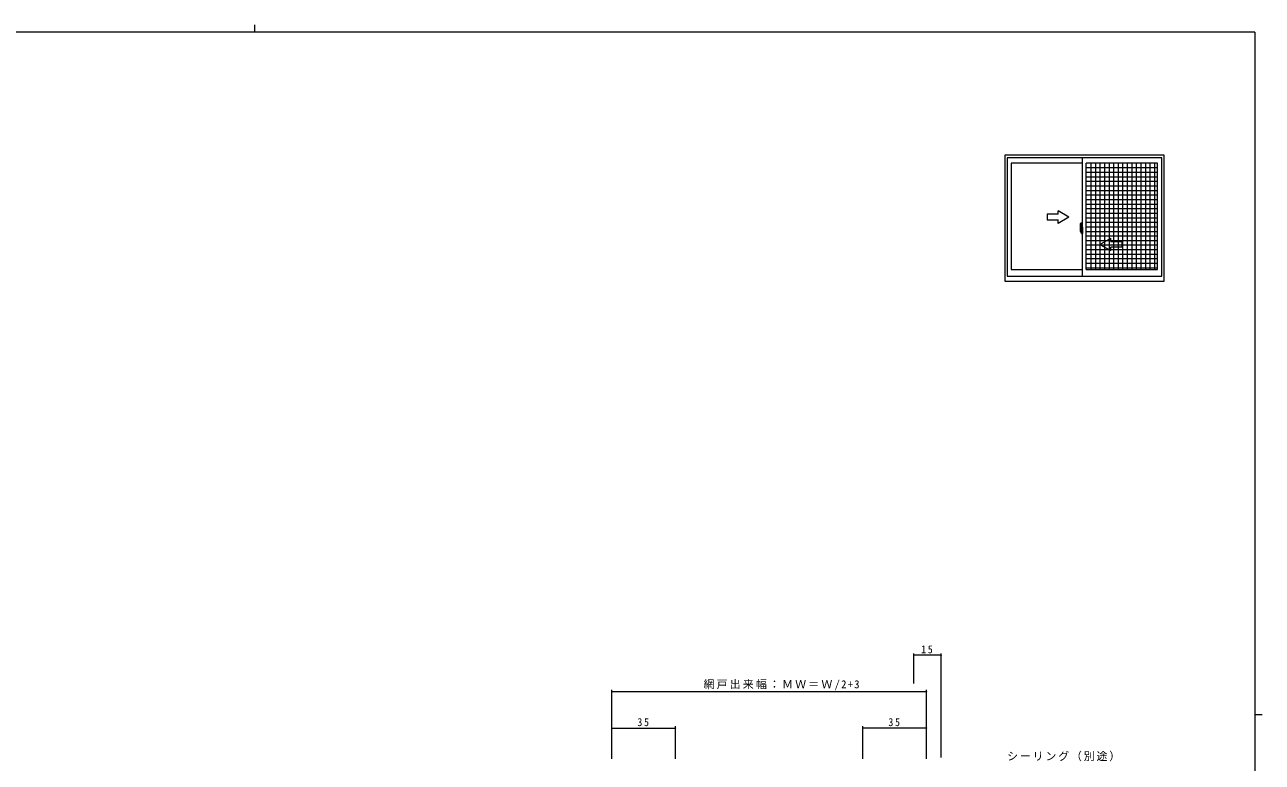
# Model space of a CAD drawing. Units: millimetres, scale not verified. Extents: x -594 to 539, y -420 to 386.
# Drawn here: x -166 to 514, y -19 to 386 of the extents above; entities that cross this region are included whole.
import ezdxf

# ---------------------------------------------------------------- set-up
doc = ezdxf.new("R2010")
doc.units = ezdxf.units.MM
doc.header["$LTSCALE"] = 2
doc.linetypes.add('CHAIN2', pattern=[12, 9, -1, 1, -1])
for name, color, linetype, lineweight in [('0-1_YKK_ZWAK', 7, 'Continuous', 9), ('0-7_YKK_D', 6, 'Continuous', 9), ('0-8_YKK_A1', 4, 'Continuous', 9)]:
    doc.layers.add(name, color=color, linetype=linetype, lineweight=lineweight)
doc.styles.add('ＭＳ ゴシック', font='')
doc.styles.get('ＭＳ ゴシック').set_extended_font_data('MS Gothic')

msp = doc.modelspace()

# ---------------------------------------------------------------- linework, layer by layer
at = {"layer": '0-1_YKK_ZWAK'}
for p, q in [((510, 382), (-590, 382)), ((-39.98, 386), (-39.98, 382)), ((510, 382), (510, -368)), ((510, 7), (514, 7))]:
    msp.add_line(p, q, dxfattribs=at)
at = {"layer": '0-7_YKK_D'}
for p, q in [((322.49, 23.979), (322.49, 40.498)), ((337.49, 39.498), (322.49, 39.498)), ((337.49, -16.72), (337.49, 40.498)), ((156.49, -17.502), (156.49, 20.498)), ((329.488, -17.502), (329.488, 20.498)), ((329.488, 19.498), (156.49, 19.498)), ((156.49, -17.502), (156.49, 0.498)), ((191.49, -17.502), (191.49, 0.498)), ((294.488, -17.502), (294.488, 0.498)), ((329.488, -17.502), (329.488, 0.498)), ((156.49, -0.502), (191.49, -0.502)), ((329.488, -0.502), (294.488, -0.502))]:
    msp.add_line(p, q, dxfattribs=at)
for centre, start, end in [((322.49, 39.498), 0, 180), ((322.49, 39.498), 180, 0), ((337.49, 39.498), 0, 180), ((337.49, 39.498), 180, 0), ((156.49, 19.498), 0, 180), ((156.49, 19.498), 180, 0), ((329.488, 19.498), 0, 180), ((329.488, 19.498), 180, 0), ((156.49, -0.502), 0, 180), ((156.49, -0.502), 180, 0), ((191.49, -0.502), 0, 180), ((191.49, -0.502), 180, 0), ((294.488, -0.502), 0, 180), ((294.488, -0.502), 180, 0), ((329.488, -0.502), 0, 180), ((329.488, -0.502), 180, 0)]:
    msp.add_arc(centre, 0.106, start, end, dxfattribs=at)
at = {"layer": '0-8_YKK_A1'}
for p, q in [((372.5, 314.327), (372.5, 245.077)), ((460, 314.327), (372.5, 314.327)), ((460, 245.077), (460, 314.327)), ((373.75, 312.827), (373.75, 247.827)), ((458.75, 312.827), (373.75, 312.827)), ((376, 309.977), (376, 251.527)), ((415.25, 309.977), (376, 309.977)), ((415.25, 247.827), (415.25, 312.827)), ((456.5, 309.977), (417.25, 309.977)), ((417.25, 251.527), (417.25, 309.977)), ((417.25, 307.477), (456.5, 307.477)), ((419.75, 309.977), (419.75, 251.527)), ((422.25, 309.977), (422.25, 251.527)), ((424.75, 309.977), (424.75, 251.527)), ((427.25, 309.977), (427.25, 251.527)), ((429.75, 309.977), (429.75, 251.527)), ((432.25, 309.977), (432.25, 251.527)), ((434.75, 309.977), (434.75, 251.527)), ((437.25, 309.977), (437.25, 251.527)), ((439.75, 309.977), (439.75, 251.527)), ((442.25, 309.977), (442.25, 251.527)), ((444.75, 309.977), (444.75, 251.527)), ((447.25, 309.977), (447.25, 251.527)), ((449.75, 309.977), (449.75, 251.527)), ((452.25, 309.977), (452.25, 251.527)), ((454.75, 309.977), (454.75, 251.527)), ((456.5, 251.527), (456.5, 309.977)), ((458.75, 247.827), (458.75, 312.827)), ((417.25, 304.977), (456.5, 304.977)), ((417.25, 302.477), (456.5, 302.477)), ((417.25, 299.977), (456.5, 299.977)), ((417.25, 297.477), (456.5, 297.477)), ((417.25, 294.977), (456.5, 294.977)), ((417.25, 292.477), (456.5, 292.477)), ((417.25, 289.977), (456.5, 289.977)), ((417.25, 287.477), (456.5, 287.477)), ((395.75, 281.827), (395.75, 278.827)), ((401.75, 281.827), (395.75, 281.827)), ((401.75, 281.827), (401.75, 283.792)), ((407.75, 280.327), (401.75, 283.792)), ((407.75, 280.327), (401.75, 276.863)), ((417.25, 284.977), (456.5, 284.977)), ((417.25, 282.477), (456.5, 282.477)), ((417.25, 279.977), (456.5, 279.977)), ((395.75, 278.827), (401.75, 278.827)), ((401.75, 276.863), (401.75, 278.827)), ((413.85, 274.732), (413.85, 272.515)), ((413.898, 272.465), (414.105, 272.458)), ((414.05, 272.81), (414.05, 273.869)), ((414.438, 273.869), (414.05, 273.869)), ((414.051, 272.77), (414.05, 272.807)), ((414.075, 272.817), (414.075, 273.797)), ((414.075, 273.797), (414.438, 273.797)), ((414.091, 276.986), (414.524, 277.001)), ((414.32, 272.63), (414.105, 272.63)), ((414.105, 272.63), (414.105, 272.458)), ((414.14, 272.561), (414.105, 272.561)), ((414.14, 272.602), (414.375, 272.602)), ((414.14, 272.513), (414.14, 272.602)), ((414.14, 272.367), (414.14, 272.383)), ((414.14, 272.367), (414.429, 272.367)), ((414.36, 272.637), (414.32, 272.637)), ((414.32, 272.637), (414.32, 272.602)), ((414.535, 273.42), (414.36, 273.42)), ((414.36, 273.42), (414.36, 272.602)), ((414.375, 273.089), (414.36, 273.089)), ((414.377, 273.178), (414.375, 273.173)), ((414.375, 272.975), (414.375, 273.173)), ((414.377, 272.98), (414.375, 272.975)), ((414.375, 272.901), (414.375, 272.975)), ((414.375, 272.975), (414.375, 272.975)), ((414.375, 272.855), (414.375, 272.901)), ((414.375, 272.901), (414.475, 272.901)), ((414.375, 272.607), (414.375, 272.661)), ((414.375, 272.661), (414.475, 272.661)), ((414.375, 272.602), (414.375, 272.607)), ((414.375, 272.607), (414.475, 272.607)), ((414.375, 272.602), (414.475, 272.602)), ((414.375, 272.382), (414.375, 272.383)), ((414.399, 272.372), (414.375, 272.382)), ((414.383, 273.183), (414.377, 273.178)), ((414.383, 272.984), (414.377, 272.98)), ((414.392, 273.187), (414.383, 273.183)), ((414.392, 272.989), (414.383, 272.984)), ((414.404, 273.191), (414.392, 273.187)), ((414.404, 272.993), (414.392, 272.989)), ((414.41, 272.369), (414.399, 272.372)), ((414.42, 273.194), (414.404, 273.191)), ((414.42, 272.996), (414.404, 272.993)), ((414.421, 272.367), (414.41, 272.369)), ((414.437, 273.196), (414.42, 273.194)), ((414.437, 272.998), (414.42, 272.996)), ((414.438, 272.368), (414.421, 272.367)), ((414.456, 273.198), (414.437, 273.196)), ((414.456, 273), (414.437, 272.998)), ((414.454, 272.372), (414.438, 272.368)), ((414.464, 272.38), (414.454, 272.372)), ((414.475, 273.198), (414.456, 273.198)), ((414.475, 273), (414.456, 273)), ((414.475, 272.561), (414.463, 272.561)), ((414.469, 272.385), (414.464, 272.38)), ((414.472, 272.392), (414.469, 272.385)), ((414.472, 272.392), (414.474, 272.4)), ((414.474, 272.4), (414.475, 272.408)), ((414.475, 273.76), (414.475, 273.42)), ((414.475, 273.592), (414.475, 273.642)), ((414.475, 273.42), (414.475, 273.198)), ((414.475, 273.42), (414.475, 273.198)), ((414.55, 273.302), (414.475, 273.302)), ((414.475, 273.198), (414.645, 273.198)), ((414.475, 273), (414.645, 273)), ((414.475, 272.901), (414.475, 272.975)), ((414.645, 272.975), (414.475, 272.975)), ((414.475, 272.975), (414.475, 272.177)), ((414.475, 272.855), (414.475, 272.901)), ((414.475, 272.661), (414.475, 272.855)), ((414.475, 272.831), (414.475, 272.561)), ((414.475, 272.607), (414.475, 272.661)), ((414.475, 272.602), (414.475, 272.607)), ((414.475, 272.459), (414.475, 272.408)), ((414.55, 273.717), (414.535, 273.717)), ((414.535, 273.717), (414.535, 273.42)), ((414.55, 276.977), (414.55, 273.717)), ((414.55, 273.757), (414.55, 273.198)), ((414.55, 273.198), (414.55, 273.551)), ((414.55, 273.26), (414.55, 273.495)), ((414.55, 272.975), (414.55, 272.177)), ((414.55, 272.454), (414.55, 272.975)), ((414.575, 273.576), (414.675, 273.577)), ((414.675, 272.427), (414.575, 272.429)), ((414.645, 273.198), (414.645, 273)), ((414.645, 273), (414.645, 272.975)), ((414.675, 274.682), (414.675, 273.777)), ((414.8, 273.777), (414.675, 273.777)), ((414.675, 273.41), (414.675, 273.723)), ((414.679, 273.383), (414.675, 273.41)), ((414.675, 272.595), (414.676, 272.603)), ((414.675, 272.282), (414.675, 272.595)), ((414.8, 272.227), (414.675, 272.227)), ((414.675, 271.322), (414.675, 272.227)), ((414.676, 272.603), (414.683, 272.632)), ((414.692, 273.356), (414.679, 273.383)), ((414.683, 272.632), (414.69, 272.645)), ((414.69, 272.645), (414.699, 272.657)), ((414.704, 273.344), (414.692, 273.356)), ((414.825, 273.752), (414.699, 273.748)), ((414.699, 272.657), (414.707, 272.663)), ((414.825, 272.252), (414.699, 272.257)), ((414.7, 273.752), (414.7, 273.777)), ((414.825, 273.752), (414.7, 273.752)), ((414.825, 272.252), (414.7, 272.252)), ((414.7, 272.252), (414.7, 272.227)), ((414.714, 273.338), (414.704, 273.344)), ((414.707, 272.663), (414.718, 272.667)), ((414.723, 273.337), (414.714, 273.338)), ((414.718, 272.667), (414.723, 272.668)), ((414.723, 273.337), (414.723, 272.668)), ((414.723, 273.337), (414.723, 273.337)), ((414.8, 274.732), (414.725, 274.732)), ((414.737, 273.344), (414.735, 273.34)), ((414.735, 273.34), (414.735, 273.336)), ((414.735, 273.336), (414.735, 272.319)), ((414.735, 272.319), (414.735, 272.315)), ((414.735, 272.315), (414.737, 272.31)), ((415.22, 273.376), (414.76, 273.36)), ((414.76, 272.295), (415.22, 272.279)), ((414.8, 274.732), (414.8, 273.777)), ((414.8, 274.707), (414.825, 274.707)), ((414.8, 272.402), (414.8, 272.345)), ((414.8, 271.272), (414.8, 272.227)), ((414.825, 274.738), (415.25, 274.752)), ((414.825, 274.738), (414.825, 273.752)), ((414.825, 274.707), (414.825, 273.752)), ((415.175, 272.427), (414.825, 272.427)), ((414.825, 272.32), (415.175, 272.32)), ((414.825, 271.297), (414.825, 272.252)), ((414.825, 272.252), (414.825, 271.267)), ((414.905, 273.492), (414.905, 273.422)), ((415.09, 273.517), (414.93, 273.517)), ((414.93, 273.397), (415.09, 273.397)), ((415.115, 273.492), (415.115, 273.422)), ((415.2, 272.402), (415.2, 272.345)), ((415.222, 273.376), (415.22, 273.376)), ((415.22, 272.279), (415.222, 272.279)), ((415.225, 273.376), (415.222, 273.376)), ((415.222, 272.279), (415.225, 272.279)), ((415.227, 273.375), (415.225, 273.376)), ((415.225, 272.279), (415.227, 272.28)), ((415.229, 273.373), (415.227, 273.375)), ((415.227, 272.28), (415.229, 272.281)), ((415.231, 273.372), (415.229, 273.373)), ((415.229, 272.281), (415.231, 272.283)), ((415.233, 273.369), (415.231, 273.372)), ((415.231, 272.283), (415.233, 272.285)), ((415.234, 273.367), (415.233, 273.369)), ((415.233, 272.285), (415.234, 272.288)), ((415.235, 273.364), (415.234, 273.367)), ((415.234, 272.288), (415.235, 272.29)), ((415.235, 273.362), (415.235, 273.364)), ((415.235, 273.362), (415.235, 273.356)), ((415.235, 273.362), (415.235, 272.293)), ((415.25, 273.14), (415.235, 273.14)), ((415.25, 272.815), (415.235, 272.815)), ((415.235, 272.29), (415.235, 272.293)), ((415.25, 274.752), (415.25, 271.252)), ((417.25, 277.477), (456.5, 277.477)), ((417.25, 274.977), (456.5, 274.977)), ((417.25, 272.477), (456.5, 272.477)), ((414.228, 272.095), (414.218, 272.111)), ((414.25, 272.064), (414.228, 272.095)), ((414.25, 272.114), (414.25, 272.064)), ((414.438, 272.064), (414.25, 272.064)), ((414.275, 272.139), (414.438, 272.139)), ((414.8, 271.272), (414.725, 271.272)), ((414.8, 271.297), (414.825, 271.297)), ((414.825, 271.267), (415.25, 271.252)), ((417.25, 269.977), (456.5, 269.977)), ((417.25, 267.477), (456.5, 267.477)), ((424.75, 265.327), (430.75, 268.792)), ((430.75, 266.827), (430.75, 268.792)), ((430.75, 266.827), (436.75, 266.827)), ((436.75, 266.827), (436.75, 263.827)), ((417.25, 264.977), (456.5, 264.977)), ((417.25, 262.477), (456.5, 262.477)), ((417.25, 259.977), (456.5, 259.977)), ((424.75, 265.327), (430.75, 261.863)), ((430.75, 261.863), (430.75, 263.827)), ((436.75, 263.827), (430.75, 263.827)), ((417.25, 257.477), (456.5, 257.477)), ((417.25, 254.977), (456.5, 254.977)), ((417.25, 252.477), (456.5, 252.477)), ((372.5, 245.077), (460, 245.077)), ((373.75, 247.827), (458.75, 247.827)), ((376, 251.527), (415.25, 251.527)), ((417.25, 251.527), (456.5, 251.527))]:
    msp.add_line(p, q, dxfattribs=at)
at = {"layer": '0-8_YKK_A1', "linetype": 'CHAIN2'}
for p, q in [((414.697, 272.827), (413.661, 272.827)), ((413.678, 272.827), (415.004, 272.827)), ((414.391, 272.827), (415.415, 272.827))]:
    msp.add_line(p, q, dxfattribs=at)
at = {"layer": '0-8_YKK_A1'}
for points in [[(414.051, 272.76), (414.05, 272.807), (414.05, 272.81)], [(414.14, 272.383), (414.14, 272.513), (414.375, 272.513)], [(414.375, 272.975), (414.475, 272.975), (414.475, 272.975)], [(414.375, 272.661), (414.375, 272.855), (414.475, 272.855)], [(414.475, 272.602), (414.475, 272.472), (414.475, 272.459)]]:
    msp.add_lwpolyline(points, dxfattribs=at)
for centre, radius, start, end in [((427.1, 274.691), 13.25, 170.20653, 179.82143), ((413.9, 272.515), 0.05, 180, 268), ((414.092, 276.936), 0.05, 91.99998, 170.20653), ((414.075, 273.822), 0.025, 180, 270), ((415.527, 272.808), 1.476, 179.91893, 190.81317), ((415.358, 272.749), 1.307, 179.53619, 192.85144), ((415.547, 272.777), 1.472, 178.42075, 189.33089), ((414.999, 272.671), 0.933, 188.62914, 193.15749), ((415.358, 272.749), 1.307, 192.85144, 209.23122), ((414.999, 272.671), 0.933, 193.15749, 216.6329), ((414.961, 272.691), 0.88, 189.98209, 192.05296), ((414.961, 272.691), 0.88, 192.05296, 218.82617), ((414.38, 272.608), 0.095, 266.91231, 356.74059), ((414.438, 273.757), 0.113, 0, 90), ((414.438, 273.76), 0.0375, 0, 90), ((414.438, 272.177), 0.113, 270, 0), ((414.438, 272.177), 0.0375, 270, 0), ((414.525, 276.977), 0.025, 0, 91.99998), ((414.575, 273.551), 0.025, 91, 180), ((414.575, 272.454), 0.025, 180, 269.00002), ((414.725, 274.682), 0.05, 90, 180), ((414.7, 273.723), 0.025, 91.99998, 180), ((414.7, 272.282), 0.025, 180, 268), ((414.76, 273.335), 0.0254, 88.99205, 157.90245), ((414.76, 272.32), 0.0256, 202.43822, 270.66725), ((414.825, 272.402), 0.025, 90, 180), ((414.825, 272.345), 0.025, 180, 270), ((414.93, 273.492), 0.025, 90, 180), ((414.93, 273.422), 0.025, 180, 270), ((415.09, 273.492), 0.025, 0, 90), ((415.09, 273.422), 0.025, 270, 0), ((415.175, 272.402), 0.025, 0, 90), ((415.175, 272.345), 0.025, 270, 0), ((414.275, 272.114), 0.025, 90, 180), ((414.725, 271.322), 0.05, 180, 270)]:
    msp.add_arc(centre, radius, start, end, dxfattribs=at)

# ---------------------------------------------------------------- texts
at = {"layer": '0-7_YKK_D', "color": 7, "char_height": 4.399, "attachment_point": 7, "style": 'ＭＳ ゴシック'}
for s, insert in [('\\T1.36;\\W0.9;15', (326.47, 40.498)), ('\\T1.2;網戸出来幅：ＭＷ＝Ｗ/2+3', (206.829, 20.298)), ('\\T1.36;\\W0.9;35', (170.47, 0.498)), ('\\T1.36;\\W0.9;35', (308.468, 0.498)), ('\\T1.17;シーリング（別途）', (373.746, -18.783))]:
    msp.add_mtext(s, dxfattribs=dict(at, insert=insert))

doc.saveas('drawing.dxf')
